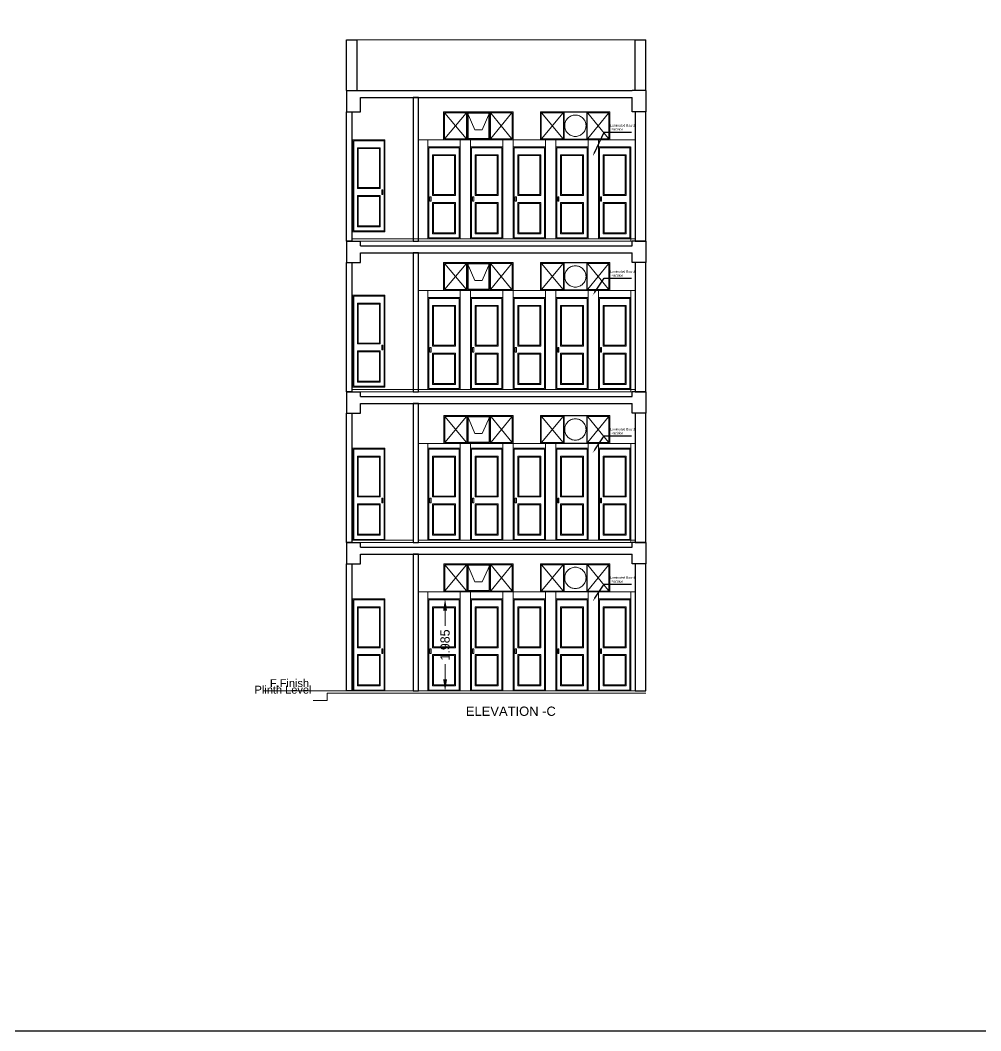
# Model space of a CAD drawing. Header units: millimetres. Extents: x 3614 to 12428, y -844 to 6844.
# Drawn here: x 5578.94 to 5599.67, y -804.29 to -782.49 of the extents above; entities that cross this region are included whole.
import ezdxf
from ezdxf import colors
from ezdxf.entities.mleader import LeaderData, LeaderLine
from ezdxf.math import Vec2, Vec3

# ---------------------------------------------------------------- set-up
doc = ezdxf.new("R2010")
doc.units = ezdxf.units.MM
doc.header["$LTSCALE"] = 40
doc.header["$MEASUREMENT"] = 0
doc.header["$PDMODE"] = 32
doc.header["$PDSIZE"] = 0.02
doc.linetypes.add('DASHED', pattern=[0.75, 0.5, -0.25])
doc.layers.get('0').update_dxf_attribs({"linetype": 'CONTINUOUS', "lineweight": 20})
doc.layers.get('Defpoints').update_dxf_attribs({"linetype": 'CONTINUOUS', "lineweight": 20})
for name, color, linetype, lineweight in [('CUBICAL TOILET', 160, 'CONTINUOUS', 15), ('Dim', 220, 'CONTINUOUS', 15), ('Door', 54, 'CONTINUOUS', 18), ('Dotted', 23, 'DASHED', 15), ('E6', 254, 'CONTINUOUS', 15), ('Fixture', 44, 'CONTINUOUS', 15), ('FLOOR FINISH', 10, 'CONTINUOUS', 15), ('slab', 7, 'CONTINUOUS', 30), ('TEXT', 7, 'CONTINUOUS', 20), ('Ventilator', 6, 'DASHED', 18), ('Wall', 7, 'CONTINUOUS', 30)]:
    doc.layers.add(name, color=color, linetype=linetype, lineweight=lineweight)
doc.styles.add('DIM', font='arial.ttf')
doc.styles.get("Standard").update_dxf_attribs({"font": 'txt.shx', "height": 0.03937})
doc.styles.add('Tabrej', font='GOTHIC.TTF')
doc.dimstyles.new('DIMEN', dxfattribs={"dimtxt": 0.2, "dimasz": 0.25, "dimexe": 0.18, "dimexo": 0.0625, "dimgap": 0.09, "dimtad": 0, "dimdec": 3, "dimzin": 0, "dimdsep": 46, "dimtxsty": 'Tabrej', "dimcen": 0, "dimclrd": 256, "dimclre": 256, "dimclrt": 7, "dimadec": 0, "dimazin": 0, "dimtfac": 1, "dimtdec": 3, "dimtofl": 0, "dimtmove": 0, "dimatfit": 1, "dimfxl": 0, "dimtolj": 1, "dimtzin": 0, "dimlwd": -1, "dimlwe": -1, "dimarcsym": 0})

# ---------------------------------------------------------------- blocks, each defined once
blk = doc.blocks.new('TOILET DOORRRMNJ')
at = {"layer": 'Door', "ltscale": 0.05}
for points in [[(5545.565, -794.923), (5544.87, -794.923), (5544.87, -796.908), (5545.565, -796.908)], [(5545.545, -794.943), (5544.89, -794.943), (5544.89, -796.888), (5545.545, -796.888)], [(5545.465, -795.974), (5544.97, -795.974), (5544.97, -795.093), (5545.465, -795.093)], [(5545.445, -795.954), (5544.99, -795.954), (5544.99, -795.113), (5545.445, -795.113)], [(5544.914, -795.999), (5544.939, -795.999), (5544.939, -796.099), (5544.914, -796.099)], [(5545.465, -796.799), (5544.97, -796.799), (5544.97, -796.124), (5545.465, -796.124)], [(5545.445, -796.779), (5544.99, -796.779), (5544.99, -796.144), (5545.445, -796.144)]]:
    blk.add_lwpolyline(points, close=True, dxfattribs=at)
blk = doc.blocks.new('FRRGRGRGRG')
at = {"layer": 'Dotted', "ltscale": 0.2}
for p, q in [((5546.864, -794.248), (5546.408, -794.793)), ((5546.408, -794.248), (5546.864, -794.793)), ((5547.845, -794.248), (5547.4, -794.793)), ((5547.4, -794.248), (5547.845, -794.793))]:
    blk.add_line(p, q, dxfattribs=at)
blk.add_circle((5547.132, -794.519), 0.23, dxfattribs=at)
at = {"layer": 'Ventilator'}
for p, q in [((5546.378, -794.218), (5546.378, -794.823)), ((5546.378, -794.218), (5547.857, -794.218)), ((5546.381, -794.218), (5547.878, -794.218)), ((5546.874, -794.803), (5546.874, -794.238)), ((5546.888, -794.227), (5547.376, -794.227)), ((5546.888, -794.811), (5546.888, -794.227)), ((5547.376, -794.811), (5547.376, -794.227)), ((5547.878, -794.218), (5547.878, -794.823)), ((5547.878, -794.823), (5546.381, -794.823)), ((5547.376, -794.811), (5546.888, -794.811))]:
    blk.add_line(p, q, dxfattribs=at)
for points in [[(5546.874, -794.238), (5546.398, -794.238), (5546.398, -794.803), (5546.874, -794.803)], [(5547.39, -794.238), (5547.855, -794.238), (5547.855, -794.803), (5547.39, -794.803)]]:
    blk.add_lwpolyline(points, close=True, dxfattribs=at)
blk = doc.blocks.new('A$C17315ED9')
at = {"layer": 'CUBICAL TOILET', "ltscale": 0.05}
blk.add_lwpolyline([(-1.511, -0.605), (-0.815, -0.605)], dxfattribs=at)
at = {"layer": 'Dotted', "ltscale": 0.2}
for p, q in [((-1.602, -0.03), (-2.058, -0.575)), ((-2.058, -0.03), (-1.602, -0.575)), ((-1.417, -0.389), (-1.578, -0.009)), ((-1.09, -0.009), (-1.258, -0.389)), ((-0.621, -0.03), (-1.066, -0.575)), ((-1.066, -0.03), (-0.621, -0.575)), ((-1.258, -0.389), (-1.417, -0.389))]:
    blk.add_line(p, q, dxfattribs=at)
at = {"layer": 'Ventilator'}
for p, q in [((-2.088, 0), (-2.088, -0.605)), ((-2.088, 0), (-0.609, 0)), ((-2.085, 0), (-0.588, 0)), ((-0.588, 0), (-0.588, -0.605)), ((-1.592, -0.585), (-1.592, -0.02)), ((-1.578, -0.009), (-1.09, -0.009)), ((-1.578, -0.593), (-1.578, -0.009)), ((-1.558, -0.029), (-1.11, -0.029)), ((-1.558, -0.573), (-1.558, -0.029)), ((-1.11, -0.573), (-1.11, -0.029)), ((-1.09, -0.593), (-1.09, -0.009)), ((-0.588, -0.605), (-2.085, -0.605)), ((-1.09, -0.593), (-1.578, -0.593)), ((-1.11, -0.573), (-1.558, -0.573))]:
    blk.add_line(p, q, dxfattribs=at)
for points in [[(-1.592, -0.02), (-2.068, -0.02), (-2.068, -0.585), (-1.592, -0.585)], [(-1.076, -0.02), (-0.611, -0.02), (-0.611, -0.585), (-1.076, -0.585)]]:
    blk.add_lwpolyline(points, close=True, dxfattribs=at)
blk = doc.blocks.new('*D650')
at = {"ltscale": 0.05, "transparency": 16777216}
for p, q in [((5588.022, -794.973), (5588.289, -794.973)), ((5588.109, -795.223), (5588.109, -795.554)), ((5588.109, -796.708), (5588.109, -796.377)), ((5588.022, -796.958), (5588.289, -796.958))]:
    blk.add_line(p, q, dxfattribs=at)
for points in [[(5588.067, -795.223), (5588.151, -795.223), (5588.109, -794.973)], [(5588.067, -796.708), (5588.151, -796.708), (5588.109, -796.958)]]:
    blk.add_solid(points, dxfattribs=at)
at = {"layer": 'Defpoints', "color": 0, "ltscale": 0.05, "transparency": 16777216}
for p in [(5587.959, -794.973), (5587.959, -796.958), (5588.109, -796.958)]:
    blk.add_point(p, dxfattribs=at)
at = {"color": 7, "ltscale": 0.05, "transparency": 16777216, "insert": (5588.109, -795.966), "char_height": 0.2, "attachment_point": 5, "rotation": 90, "style": 'Tabrej'}
blk.add_mtext('\\A1;1.985', dxfattribs=at)

msp = doc.modelspace()

# ---------------------------------------------------------------- linework, layer by layer
at = {"layer": 'CUBICAL TOILET', "ltscale": 0.05}
msp.add_line((5587.532, -785.0731), (5592.2123, -785.0731), dxfattribs=at)
for points in [[(5587.532, -785.0731), (5587.7368, -785.0731), (5587.7368, -787.2081), (5587.532, -787.2081)], [(5588.6568, -787.2081), (5588.4323, -787.2081), (5588.4318, -785.0731), (5588.6563, -785.0731)], [(5589.3523, -785.0731), (5589.5768, -785.0731), (5589.5768, -787.2081), (5589.3523, -787.2081)], [(5590.2723, -787.2081), (5590.4968, -787.2081), (5590.4968, -785.0731), (5590.2723, -785.0731)], [(5591.1923, -785.0731), (5591.4168, -785.0731), (5591.4168, -787.2081), (5591.1923, -787.2081)], [(5587.532, -788.3231), (5587.7368, -788.3231), (5587.7368, -790.4581), (5587.532, -790.4581)], [(5588.6568, -790.4581), (5588.4323, -790.4581), (5588.4318, -788.3231), (5588.6563, -788.3231)], [(5589.3523, -788.3231), (5589.5768, -788.3231), (5589.5768, -790.4581), (5589.3523, -790.4581)], [(5590.2723, -790.4581), (5590.4968, -790.4581), (5590.4968, -788.3231), (5590.2723, -788.3231)], [(5591.1923, -788.3231), (5591.4168, -788.3231), (5591.4168, -790.4581), (5591.1923, -790.4581)], [(5587.532, -791.6231), (5587.7368, -791.6231), (5587.7368, -793.7081), (5587.532, -793.7081)], [(5588.6568, -793.7081), (5588.4323, -793.7081), (5588.4318, -791.6231), (5588.6563, -791.6231)], [(5589.3523, -791.6231), (5589.5768, -791.6231), (5589.5768, -793.7081), (5589.3523, -793.7081)], [(5590.2723, -793.7081), (5590.4968, -793.7081), (5590.4968, -791.6231), (5590.2723, -791.6231)], [(5591.1923, -791.6231), (5591.4168, -791.6231), (5591.4168, -793.7081), (5591.1923, -793.7081)], [(5587.532, -794.8231), (5587.7368, -794.8231), (5587.7368, -796.9581), (5587.532, -796.9581)], [(5588.6568, -796.9581), (5588.4323, -796.9581), (5588.4318, -794.8231), (5588.6563, -794.8231)], [(5589.3523, -794.8231), (5589.5768, -794.8231), (5589.5768, -796.9581), (5589.3523, -796.9581)], [(5590.2723, -796.9581), (5590.4968, -796.9581), (5590.4968, -794.8231), (5590.2723, -794.8231)], [(5591.1923, -794.8231), (5591.4168, -794.8231), (5591.4168, -796.9581), (5591.1923, -796.9581)]]:
    msp.add_lwpolyline(points, close=True, dxfattribs=at)
for points in [[(5587.734, -785.0731), (5588.4294, -785.0731)], [(5592.2123, -785.2231), (5592.2123, -787.2581), (5592.1123, -787.2581), (5592.1123, -785.2231)], [(5587.7368, -788.3231), (5588.4323, -788.3231)], [(5589.5768, -788.3231), (5590.2723, -788.3231)], [(5590.4968, -788.3231), (5591.1923, -788.3231)], [(5591.4168, -788.3231), (5592.2123, -788.3231)], [(5592.2123, -788.3231), (5592.2123, -790.5081), (5592.1123, -790.5081), (5592.1123, -788.3231)], [(5587.7368, -791.6231), (5588.4323, -791.6231)], [(5588.6564, -791.6231), (5589.3523, -791.6231)], [(5589.5768, -791.6231), (5590.2723, -791.6231)], [(5590.4968, -791.6231), (5591.1923, -791.6231)], [(5591.4168, -791.6231), (5592.2123, -791.6231)], [(5592.2123, -791.6231), (5592.2123, -793.7581), (5592.1123, -793.7581), (5592.1123, -791.6231)], [(5587.7368, -794.8231), (5588.4323, -794.8231)], [(5589.5768, -794.8231), (5590.2723, -794.8231)], [(5590.4968, -794.8231), (5591.1923, -794.8231)], [(5591.4168, -794.8231), (5592.2123, -794.8231)], [(5592.2123, -794.8231), (5592.2123, -796.9581), (5592.1123, -796.9581), (5592.1123, -794.8231)]]:
    msp.add_lwpolyline(points, dxfattribs=at)
at = {"layer": 'Dim', "ltscale": 0.05}
for p, q in [((5585.9823, -796.9581), (5584.2019, -796.9581)), ((5585.5674, -797.1662), (5585.2638, -797.1662)), ((5585.9823, -797.0081), (5585.5674, -797.0081)), ((5585.5674, -797.1662), (5585.5674, -797.0081))]:
    msp.add_line(p, q, dxfattribs=at)
at = {"layer": 'Dotted', "ltscale": 0.2}
msp.add_line((5588.9095, -791.407), (5588.7506, -791.407), dxfattribs=at)
at = {"layer": 'E6', "ltscale": 0.05}
msp.add_line((5585.9823, -797.0081), (5592.4423, -797.0081), dxfattribs=at)
at = {"layer": 'Fixture', "ltscale": 0.05}
msp.add_line((5592.2123, -782.9181), (5586.2123, -782.9181), dxfattribs=at)
at = {"layer": 'FLOOR FINISH', "ltscale": 0.05}
for p, q in [((5586.097, -787.2081), (5592.2123, -787.2081)), ((5586.097, -787.2081), (5587.417, -787.2081)), ((5586.2823, -787.2581), (5592.1423, -787.2581)), ((5586.2823, -787.2581), (5592.1423, -787.2581)), ((5587.532, -787.2081), (5592.2123, -787.2081)), ((5586.097, -790.4581), (5592.2123, -790.4581)), ((5586.097, -790.4581), (5587.417, -790.4581)), ((5586.2823, -790.5081), (5592.1423, -790.5081)), ((5586.2823, -790.5081), (5592.1423, -790.5081)), ((5587.532, -790.4581), (5592.2123, -790.4581)), ((5586.097, -793.7081), (5587.417, -793.7081)), ((5586.2823, -793.7581), (5592.1423, -793.7581)), ((5587.532, -793.7081), (5592.2123, -793.7081)), ((5585.9823, -796.9581), (5592.4423, -796.9581))]:
    msp.add_line(p, q, dxfattribs=at)
at = {"layer": 'slab', "color": 5, "ltscale": 0.05}
for p, q in [((5585.9823, -784.0081), (5586.2823, -784.0081)), ((5585.9823, -784.0081), (5585.9823, -784.4681)), ((5586.2823, -784.0081), (5592.1423, -784.0081)), ((5592.4423, -784.0081), (5592.1423, -784.0081)), ((5592.4423, -784.0081), (5592.4423, -784.4681)), ((5586.2823, -784.4681), (5586.2823, -784.1581)), ((5586.2823, -784.1581), (5592.1423, -784.1581)), ((5592.1423, -784.4681), (5592.1423, -784.1581)), ((5585.9823, -784.4681), (5586.2823, -784.4681)), ((5592.4423, -784.4681), (5592.1423, -784.4681)), ((5585.9823, -787.2581), (5586.2823, -787.2581)), ((5585.9823, -787.2581), (5585.9823, -787.7181)), ((5586.2823, -787.3581), (5586.2823, -787.2581)), ((5586.2823, -787.3581), (5592.1423, -787.3581)), ((5592.4423, -787.2581), (5592.1423, -787.2581)), ((5592.1423, -787.3581), (5592.1423, -787.2581)), ((5592.4423, -787.2581), (5592.4423, -787.7181)), ((5586.2823, -787.7181), (5586.2823, -787.5081)), ((5586.2823, -787.5081), (5592.1423, -787.5081)), ((5592.1423, -787.7181), (5592.1423, -787.5081)), ((5585.9823, -787.7181), (5586.2823, -787.7181)), ((5592.4423, -787.7181), (5592.1423, -787.7181)), ((5585.9823, -790.5081), (5586.2823, -790.5081)), ((5585.9823, -790.5081), (5585.9823, -790.9681)), ((5586.2823, -790.6081), (5586.2823, -790.5081)), ((5586.2823, -790.6081), (5592.1423, -790.6081)), ((5592.4423, -790.5081), (5592.1423, -790.5081)), ((5592.1423, -790.6081), (5592.1423, -790.5081)), ((5592.4423, -790.5081), (5592.4423, -790.9681)), ((5586.2823, -790.9681), (5586.2823, -790.7581)), ((5586.2823, -790.7581), (5592.1423, -790.7581)), ((5592.1423, -790.9681), (5592.1423, -790.7581)), ((5585.9823, -790.9681), (5586.2823, -790.9681)), ((5592.4423, -790.9681), (5592.1423, -790.9681)), ((5585.9823, -793.7581), (5586.2823, -793.7581)), ((5585.9823, -793.7581), (5585.9823, -794.2181)), ((5586.2823, -793.8581), (5586.2823, -793.7581)), ((5586.2823, -793.8581), (5592.1423, -793.8581)), ((5592.4423, -793.7581), (5592.1423, -793.7581)), ((5592.1423, -793.8581), (5592.1423, -793.7581)), ((5592.4423, -793.7581), (5592.4423, -794.2181)), ((5586.2823, -794.2181), (5586.2823, -794.0081)), ((5586.2823, -794.0081), (5592.1423, -794.0081)), ((5592.1423, -794.2181), (5592.1423, -794.0081)), ((5585.9823, -794.2181), (5586.2823, -794.2181)), ((5592.4423, -794.2181), (5592.1423, -794.2181))]:
    msp.add_line(p, q, dxfattribs=at)
at = {"layer": 'Ventilator'}
for p, q in [((5589.5797, -791.6231), (5588.083, -791.6231)), ((5589.0777, -791.6108), (5588.5897, -791.6108)), ((5589.0577, -791.5908), (5588.6097, -791.5908))]:
    msp.add_line(p, q, dxfattribs=at)
at = {"layer": 'Wall', "ltscale": 0.05}
for p, q in [((5585.9823, -784.0081), (5585.9823, -782.9181)), ((5585.9823, -782.9181), (5586.2123, -782.9181)), ((5586.2123, -784.0081), (5586.2123, -782.9181)), ((5592.2123, -784.0081), (5592.2123, -782.9181)), ((5592.2123, -782.9181), (5592.4423, -782.9181)), ((5592.4423, -784.0081), (5592.4423, -782.9181))]:
    msp.add_line(p, q, dxfattribs=at)
for points in [[(5625.1261, -761.7999), (5558.2217, -761.7999), (5558.2217, -804.2858), (5625.1261, -804.2858)], [(5587.417, -787.2581), (5587.532, -787.2581), (5587.532, -784.1581), (5587.417, -784.1581)], [(5585.9823, -784.4681), (5586.097, -784.4681), (5586.097, -787.2581), (5585.9823, -787.2581)], [(5592.4423, -784.4681), (5592.2123, -784.4681), (5592.2123, -787.2581), (5592.4423, -787.2581)], [(5587.417, -790.5081), (5587.532, -790.5081), (5587.532, -787.5081), (5587.417, -787.5081)], [(5585.9823, -787.7181), (5586.097, -787.7181), (5586.097, -790.5081), (5585.9823, -790.5081)], [(5592.4423, -787.7181), (5592.2123, -787.7181), (5592.2123, -790.5081), (5592.4423, -790.5081)], [(5587.417, -793.7581), (5587.532, -793.7581), (5587.532, -790.7581), (5587.417, -790.7581)], [(5585.9823, -790.9681), (5586.097, -790.9681), (5586.097, -793.7581), (5585.9823, -793.7581)], [(5592.4423, -790.9681), (5592.2123, -790.9681), (5592.2123, -793.7581), (5592.4423, -793.7581)], [(5587.417, -796.9581), (5587.532, -796.9581), (5587.532, -794.0081), (5587.417, -794.0081)], [(5585.9823, -794.2181), (5586.097, -794.2181), (5586.097, -796.9581), (5585.9823, -796.9581)], [(5592.4423, -794.2181), (5592.2123, -794.2181), (5592.2123, -796.9581), (5592.4423, -796.9581)]]:
    msp.add_lwpolyline(points, close=True, dxfattribs=at)

# ---------------------------------------------------------------- block references
at = {"layer": 'CUBICAL TOILET'}
for name, p in [('A$C17315ED9', (5590.1647, -784.4681)), ('FRRGRGRGRG', (43.787, 9.75)), ('A$C17315ED9', (5590.1647, -787.7181)), ('FRRGRGRGRG', (43.787, 6.5)), ('A$C17315ED9', (5590.168, -791.0181)), ('FRRGRGRGRG', (43.787, 3.2)), ('A$C17315ED9', (5590.168, -794.2181)), ('FRRGRGRGRG', (43.787, 0))]:
    msp.add_blockref(name, p, dxfattribs=at)
at = {"layer": 'Door', "xscale": -1}
for p in [(11131.6818, 9.85), (11131.6818, 6.5), (11131.6818, 3.2), (11131.6818, -0.05)]:
    msp.add_blockref('TOILET DOORRRMNJ', p, dxfattribs=at)
at = {"layer": 'Door'}
for p in [(42.867, 9.7), (43.787, 9.7), (44.707, 9.7), (45.627, 9.7), (46.547, 9.7), (42.867, 6.45), (43.787, 6.45), (44.707, 6.45), (45.627, 6.45), (46.547, 6.45), (42.867, 3.2), (43.787, 3.2), (44.707, 3.2), (45.627, 3.2), (46.547, 3.2), (42.867, -0.05), (43.787, -0.05), (44.707, -0.05), (45.627, -0.05), (46.547, -0.05)]:
    msp.add_blockref('TOILET DOORRRMNJ', p, dxfattribs=at)

# ---------------------------------------------------------------- texts
at = {"layer": 'TEXT', "attachment_point": 1, "rotation": 0, "style": 'DIM'}
for s, insert, char_height, width in [('{\\fArial|b0|i0|c0|p34; \\H0.35714x; Laminated Board \\P     Partition}', (5591.5964, -784.7375), 0.14, 4.322064), ('{\\fArial|b0|i0|c0|p34; \\H0.35714x; Laminated Board \\P     Partition}', (5591.5964, -787.8875), 0.14, 4.322064), ('{\\fArial|b0|i0|c0|p34; \\H0.35714x; Laminated Board \\P     Partition}', (5591.5964, -791.2875), 0.14, 4.322064), ('{\\fArial|b0|i0|c0|p34; \\H0.35714x; Laminated Board \\P     Partition}', (5591.5964, -794.4875), 0.14, 4.322064), ('\\pi1.6741;F.Finish', (5582.6561, -796.7033), 0.17, 4.157064)]:
    msp.add_mtext(s, dxfattribs=dict(at, insert=insert, char_height=char_height, width=width))
at = {"layer": 'TEXT', "insert": (5583.9989, -796.845), "char_height": 0.35, "width": 26.669839, "attachment_point": 1, "style": 'DIM'}
msp.add_mtext('{\\fArial|b0|i0|c0|p34;\\H0.48571x;Plinth Level \\H2.0588x; }', dxfattribs=at)
at = {"layer": 'TEXT', "ltscale": 0.05, "insert": (5588.5572, -797.2944), "char_height": 0.2, "width": 4.322064, "attachment_point": 1, "style": 'DIM'}
msp.add_mtext('{\\fArial|b0|i0|c0|p34;ELEVATION -C}', dxfattribs=at)

# ---------------------------------------------------------------- dimensions: what is measured, and where the dimension line sits
at = {"ltscale": 0.05}
dim = msp.add_linear_dim(base=(5588.109, -796.9581), p1=(5587.9591, -794.9731), p2=(5587.9591, -796.9581), angle=90, dimstyle='DIMEN', override={"dimarcsym": 1}, dxfattribs=at)
dim.commit()
dim.dimension.update_dxf_attribs({"geometry": '*D650', "text_midpoint": (5588.109, -795.9656)})

# ---------------------------------------------------------------- leaders
at = {"layer": 'Dim'}
ml = msp.add_multileader_mtext('Standard', dxfattribs=at)
ml.set_content('', color=256)
ml.set_leader_properties()
ml.build(insert=Vec2(0, 0))
ml.multileader.update_dxf_attribs({"text_right_attachment_type": 6, "dogleg_length": 0.36, "arrow_head_size": 0.08})
ctx = ml.context
ctx.base_point, ctx.char_height, ctx.arrow_head_size, ctx.landing_gap_size, ctx.plane_origin = Vec3(5592.127, -784.9078), 0.18, 0.08, 0.09, Vec3(5591.32, -785.5899)
ctx.right_attachment = 6
notes = []
notes.append((ctx, [(0, (1, 1, 0), (5591.5384, -784.9078), (1, 0), 0.5886, [(0, [(5591.2952, -785.4237)], 0, [])])]))
ctx.mtext.insert, ctx.mtext.flow_direction = Vec3(5592.217, -784.8178), 5
ml = msp.add_multileader_mtext('Standard', dxfattribs=at)
ml.set_content('', color=256)
ml.set_leader_properties()
ml.build(insert=Vec2(0, 0))
ml.multileader.update_dxf_attribs({"text_right_attachment_type": 6, "dogleg_length": 0.36, "arrow_head_size": 0.08})
ctx = ml.context
ctx.base_point, ctx.char_height, ctx.arrow_head_size, ctx.landing_gap_size, ctx.plane_origin = Vec3(5592.127, -788.0578), 0.18, 0.08, 0.09, Vec3(5591.32, -788.6899)
ctx.right_attachment = 6
notes.append((ctx, [(0, (1, 1, 0), (5591.5384, -788.0578), (1, 0), 0.5886, [(0, [(5591.2952, -788.4237)], 0, [])])]))
ctx.mtext.insert, ctx.mtext.flow_direction = Vec3(5592.217, -787.9678), 5
ml = msp.add_multileader_mtext('Standard', dxfattribs=at)
ml.set_content('', color=256)
ml.set_leader_properties()
ml.build(insert=Vec2(0, 0))
ml.multileader.update_dxf_attribs({"text_right_attachment_type": 6, "dogleg_length": 0.36, "arrow_head_size": 0.08})
ctx = ml.context
ctx.base_point, ctx.char_height, ctx.arrow_head_size, ctx.landing_gap_size, ctx.plane_origin = Vec3(5592.127, -791.4578), 0.18, 0.08, 0.09, Vec3(5591.32, -791.9899)
ctx.right_attachment = 6
notes.append((ctx, [(0, (1, 1, 0), (5591.5384, -791.4578), (1, 0), 0.5886, [(0, [(5591.2952, -791.8237)], 0, [])])]))
ctx.mtext.insert, ctx.mtext.flow_direction = Vec3(5592.217, -791.3678), 5
ml = msp.add_multileader_mtext('Standard', dxfattribs=at)
ml.set_content('', color=256)
ml.set_leader_properties()
ml.build(insert=Vec2(0, 0))
ml.multileader.update_dxf_attribs({"text_right_attachment_type": 6, "dogleg_length": 0.36, "arrow_head_size": 0.08})
ctx = ml.context
ctx.base_point, ctx.char_height, ctx.arrow_head_size, ctx.landing_gap_size, ctx.plane_origin = Vec3(5592.127, -794.6578), 0.18, 0.08, 0.09, Vec3(5591.32, -795.1899)
ctx.right_attachment = 6
notes.append((ctx, [(0, (1, 1, 0), (5591.5384, -794.6578), (1, 0), 0.5886, [(0, [(5591.2952, -795.0237)], 0, [])])]))
ctx.mtext.insert, ctx.mtext.flow_direction = Vec3(5592.217, -794.5678), 5
for ctx, leaders in notes:
    for number, flags, end, landing, length, lines in leaders:
        leader = LeaderData()
        leader.index, (leader.has_last_leader_line, leader.has_dogleg_vector, leader.attachment_direction) = number, flags
        leader.last_leader_point, leader.dogleg_vector, leader.dogleg_length = Vec3(end), Vec3(landing), length
        for number, points, colour, breaks in lines:
            line = LeaderLine()
            line.index, line.vertices, line.color, line.breaks = number, Vec3.list(points), colors.encode_raw_color(colour), breaks
            leader.lines.append(line)
        ctx.leaders.append(leader)

doc.saveas('drawing.dxf')
